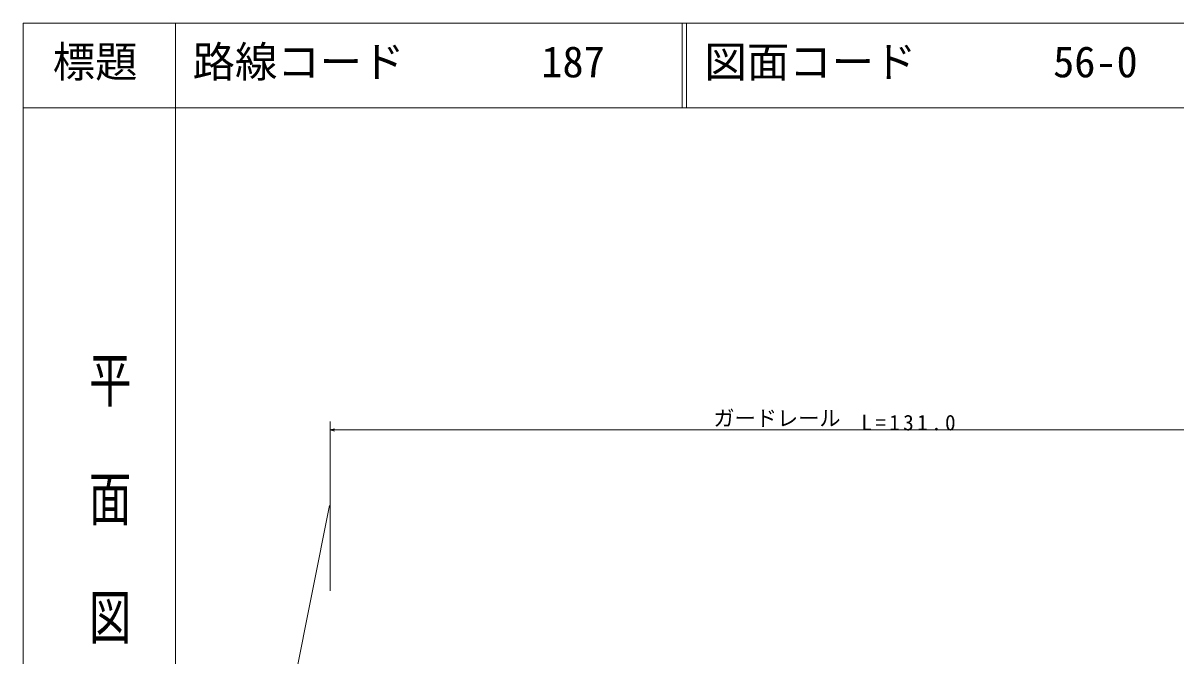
# Model space of a CAD drawing. Units: millimetres, scale not verified. Extents: x 40000 to 680000, y 20000 to 380000.
# Drawn here: x 40000 to 176008, y 305358 to 380000 of the extents above; entities that cross this region are included whole.
import ezdxf
from ezdxf.enums import TextEntityAlignment as Align

# ---------------------------------------------------------------- set-up
doc = ezdxf.new("R2010")
doc.units = ezdxf.units.MM
doc.header["$LTSCALE"] = 1000
for name, color, linetype, lineweight in [('S-BGD', 7, 'Continuous', 13), ('S-BGD-HTXT', 7, 'Continuous', 13), ('S-TTL', 2, 'Continuous', 13), ('S-TTL-TXT', 7, 'Continuous', 13)]:
    doc.layers.add(name, color=color, linetype=linetype, lineweight=lineweight)
doc.styles.add('@ＭＳ ゴシック', font='')
doc.styles.add('ＭＳ ゴシック', font='')
doc.styles.get('@ＭＳ ゴシック').set_extended_font_data('@MS Gothic')
doc.styles.get('ＭＳ ゴシック').set_extended_font_data('MS Gothic')

msp = doc.modelspace()

# ---------------------------------------------------------------- linework, layer by layer
at = {"layer": 'S-BGD'}
for p, q in [((76223, 333007), (76223, 313038)), ((76223, 332007), (76723, 332149)), ((76723, 331863), (76223, 332007)), ((199524, 332007), (76223, 332007)), ((69918, 291766), (76138, 323103))]:
    msp.add_line(p, q, dxfattribs=at)
at = {"layer": 'S-BGD-HTXT'}
msp.add_line((58000, 370000), (58000, 20000), dxfattribs=at)
at = {"layer": 'S-TTL'}
for p, q in [((40000, 380000), (40000, 20000)), ((680000, 380000), (40000, 380000)), ((58000, 380000), (58000, 370000)), ((117750, 380000), (117750, 370000)), ((118250, 380000), (118250, 370000)), ((40000, 370000), (680000, 370000))]:
    msp.add_line(p, q, dxfattribs=at)

# ---------------------------------------------------------------- texts
at = {"layer": 'S-BGD', "style": 'ＭＳ ゴシック'}
msp.add_text('ガードレール', height=1833, dxfattribs=at).set_placement((121440, 331933), align=Align.BOTTOM_LEFT)
at = {"layer": 'S-BGD', "insert": (138893, 331933), "char_height": 1833, "attachment_point": 7, "style": 'ＭＳ ゴシック'}
msp.add_mtext('\\T1.32;L=131.0', dxfattribs=at)
at = {"layer": 'S-BGD-HTXT', "style": '@ＭＳ ゴシック', "width": 1.4}
msp.add_text('平  面  図', height=3666, rotation=270, dxfattribs=at).set_placement((47277, 341475), align=Align.BOTTOM_LEFT)
at = {"layer": 'S-TTL-TXT', "style": 'ＭＳ ゴシック'}
for s, p in [('標題', (43500, 372500)), ('路線コード', (60000, 372500)), ('187', (101142, 372500)), ('図面コード', (120380, 372500)), ('56-0', (161521, 372500))]:
    msp.add_text(s, height=3666, dxfattribs=at).set_placement(p, align=Align.BOTTOM_LEFT)

doc.saveas('drawing.dxf')
